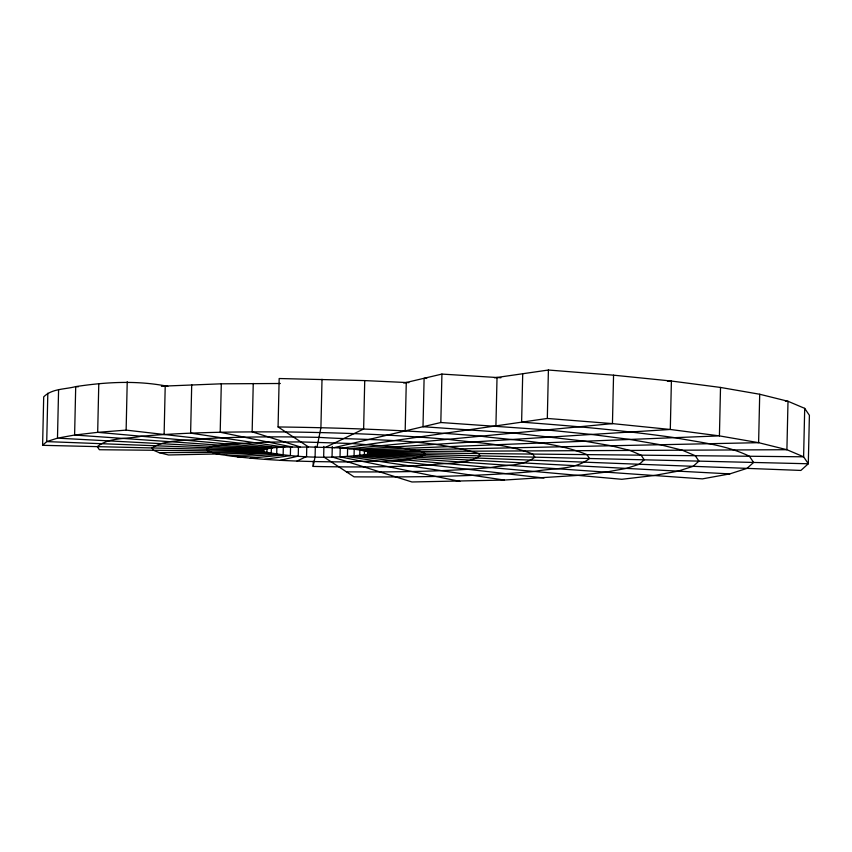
<?xml version="1.0" encoding="UTF-8"?>
<svg xmlns="http://www.w3.org/2000/svg" width="852" height="852" viewBox="0 0 852 852"><rect width="100%" height="100%" fill="white"/><g stroke="black" fill="none" stroke-linecap="round" stroke-linejoin="round"><path stroke-width="1.28" d="M346.455 471.859C394.582 472.146 442.795 471.731 490.773 467.556C505.193 464.585 522.787 466.736 534.832 457.173L532.745 454.073C505.928 443.221 476.161 443.029 447.79 439.334C393.88 434.68 339.778 432.614 285.676 431.943C237.538 431.666 189.336 432.07 141.357 436.256C126.937 439.227 109.344 437.065 97.288 446.629L99.375 449.728L261.894 451.358C297.06 458.355 334.431 458.951 369.928 453.956L800.88 470.432L808.303 463.765L803.606 456.8L370.237 452.444C350.3 446.799 329.021 447.886 308.467 446.917C292.96 447.779 276.059 445.234 261.372 450.58L42.6 445.319L43.697 396.883C51.865 388.491 65.114 389.449 75.711 386.606C106.34 381.973 137.236 380.248 167.833 386.35M47.829 393.177L46.722 441.602L42.6 445.319M58.586 389.726L57.478 438.152L46.722 441.602L262.192 449.845M98.779 383.911L97.682 432.337L74.603 435.042L57.478 438.152L264.344 449.153M272.384 447.992L97.682 432.337L126.128 430.122L127.225 381.696M164.116 434.477L165.213 386.052L221.296 383.815L280.329 383.496M191.711 384.699L190.614 433.135L284.706 447.215M221.296 383.815L220.199 432.252L292.098 446.991M253.246 383.421L252.149 431.847L300.085 446.885M263.843 448.216L263.747 452.146L159.122 452.636L153.552 450.271L151.986 447.95C166.374 438.737 185.715 441.485 202.105 438.833C241.01 436.554 280.02 436.543 318.978 437.374C372.09 440.676 427.214 438.13 478.579 453.53L480.145 455.852C465.756 465.075 446.416 462.317 430.026 464.968C391.121 467.247 352.11 467.258 313.153 466.427L313.27 461.198M266.985 449.004L266.889 452.923L168.547 454.979L159.122 452.636M271.394 447.14L271.245 453.679C250.264 452.795 227.729 459.803 207.718 450.815L206.674 449.27L208.325 447.779L212.627 446.405L228.709 444.073L268.135 442.082L300.873 441.922L351.706 443.509L394.785 446.917L420.696 451.411L424.402 452.987L425.446 454.542C401.59 464.244 373.474 459.984 348.021 461.922C307.434 461.816 266.708 460.804 226.43 455.458M276.879 446.544L276.708 454.393L237.346 456.885M308.467 446.917L278.072 426.958L279.168 378.522L364.731 380.588L408.907 382.644M283.311 447.193L283.13 455.043L250.2 458.184M290.575 446.459L290.372 455.618L264.674 459.334M298.445 446.938L298.243 456.097L280.414 460.304M306.763 447.321L306.55 456.48L297.039 461.06M315.336 446.278L315.091 456.747L313.153 466.427M322.013 379.257L320.916 427.693L317.029 447.055M323.898 446.416L323.664 456.896L354.059 476.843C414.221 477.205 474.479 476.694 534.449 471.465C552.479 467.748 574.461 470.442 589.531 458.493L586.922 454.617C553.395 441.048 516.184 440.814 480.72 436.181C413.337 430.377 345.699 427.789 278.072 426.958M332.28 446.448L332.046 456.917L411.942 481.976L504.246 480.059L578.135 475.373L605.815 472.136L626.358 468.398L639.277 464.255L644.218 459.803L641.087 455.16L629.958 450.442L611.097 445.756L584.973 441.219L513.66 433.04L423.007 426.714L424.104 378.277L426.724 378.437M340.236 447.651L340.033 456.81L459.867 481.38M347.605 448.738L347.424 456.597L504.246 480.059M354.23 448.408L354.049 456.257L543.991 478.036M359.895 449.27L359.746 455.809L621.811 479.293L654.102 475.512L678.075 471.145L693.145 466.31L698.917 461.124L695.264 455.713L682.271 450.197L660.268 444.733L629.788 439.44L591.576 434.456L546.59 429.898L440.825 422.517L333.888 447.705M364.731 380.588L363.634 429.014L325.581 447.321M364.475 450.037L364.358 455.277L702.399 478.877L729.791 473.893L747.012 468.376L753.605 462.444L749.43 456.257C726.085 444.893 699.812 442.38 674.603 437.662C623.845 430.398 572.746 425.925 521.616 422.166L522.713 373.74M367.872 450.729L367.776 454.648L729.791 473.893M369.992 451.347L369.928 453.956L370.758 453.221L808.303 463.765L809.4 415.329L804.703 408.364L788.004 401.281L759.707 394.252L720.515 387.447L671.397 381.036L613.557 375.178L548.411 370.024L494.448 377.83M405.179 430.91L406.276 382.484M440.825 422.517L441.922 374.081L500.923 377.766M495.917 425.883L497.025 377.457M341.758 448.184L547.314 418.449L548.411 370.024M613.557 375.178L612.45 423.614L349 448.759M720.515 387.447L719.418 435.883L758.61 442.678L786.907 449.707L803.606 456.8L804.703 408.364M759.707 394.252L758.61 442.678L365.242 450.878M403.731 383.08L441.922 374.081M161.422 386.339L165.213 386.052M667.457 381.291L671.397 381.036L670.3 429.472L719.418 435.883L360.886 450.122M355.422 449.409L670.3 429.472L612.45 423.614L547.314 418.449M785.384 401.292L788.004 401.281L786.907 449.707L368.383 451.656M78.32 386.787L75.711 386.606L74.603 435.042L267.773 448.525M126.128 430.122L278.072 447.545M370.237 452.444L370.758 453.221M261.372 450.58L261.894 451.358"/></g></svg>
